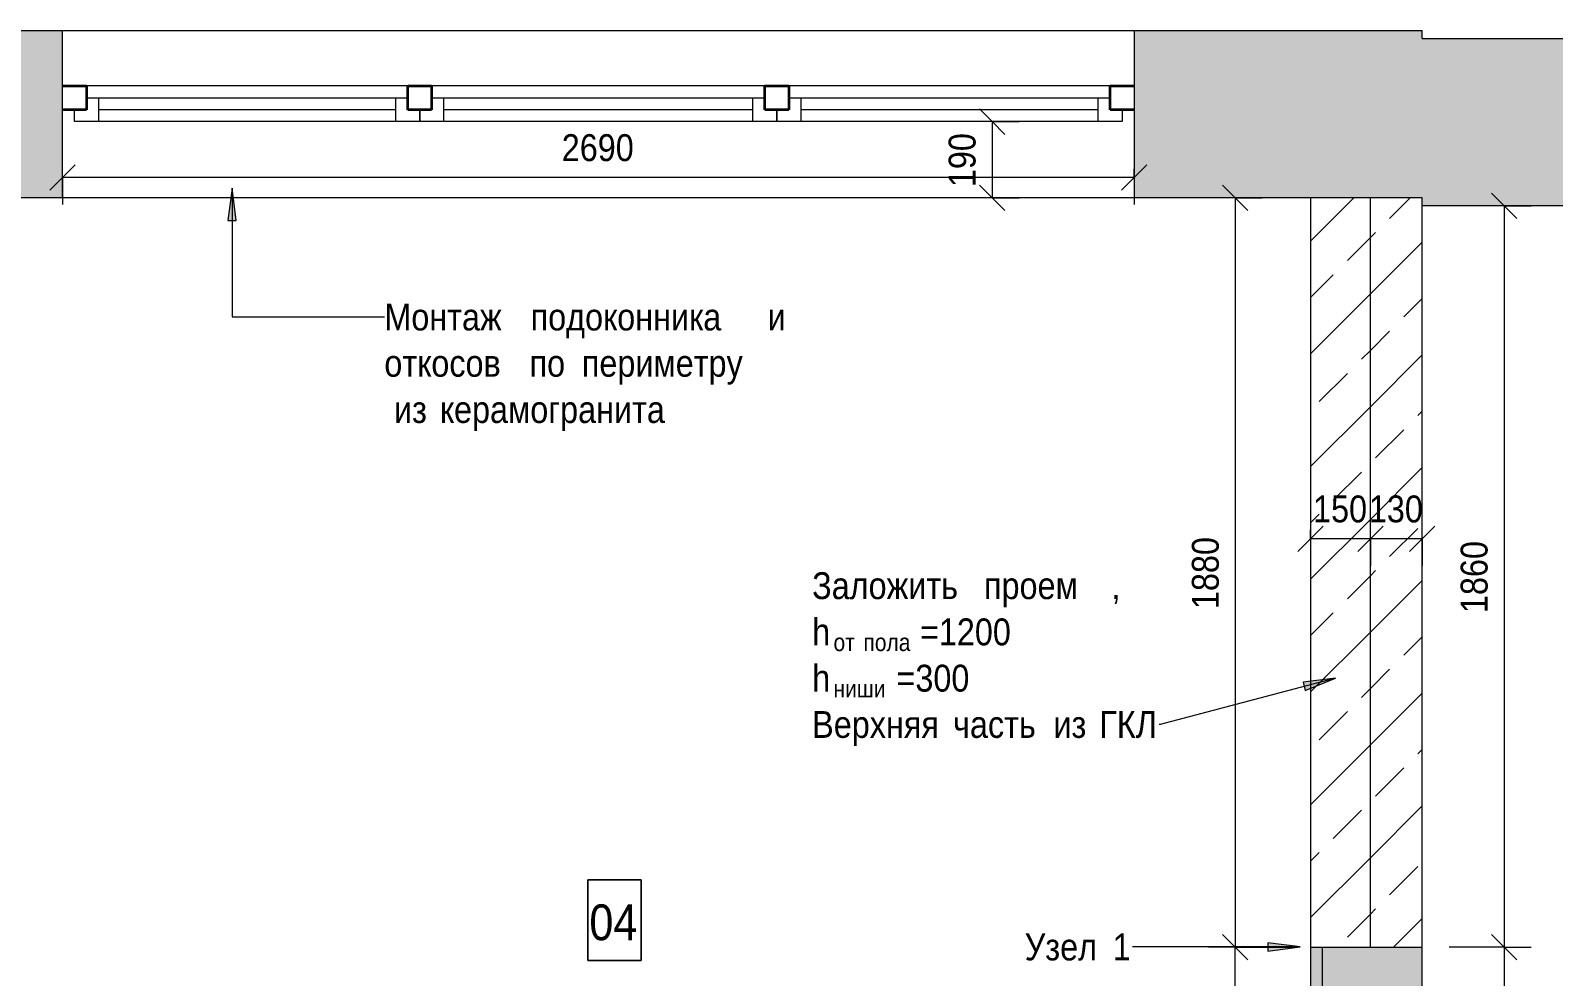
# Model space of a CAD drawing. Header units: millimetres. Extents: x 14838 to 30347, y -21720 to -9527.
# Drawn here: x 22999 to 26822, y -11901 to -9527 of the extents above; entities that cross this region are included whole.
import ezdxf

# ---------------------------------------------------------------- set-up
doc = ezdxf.new("R2010")
doc.units = ezdxf.units.MM
for name, color, linetype, lineweight in [('_ Окна', 7, 'Continuous', 35), ('Аннотация', 7, 'Continuous', 9), ('Марки помещений', 7, 'Continuous', 18), ('Окна', 7, 'Continuous', 20), ('Размеры', 7, 'Continuous', 9), ('Размеры-45', 7, 'Continuous', 9), ('Стены внутренние', 7, 'Continuous', 20), ('Узлы', 7, 'Continuous', 20)]:
    doc.layers.add(name, color=color, linetype=linetype, lineweight=lineweight)
doc.layers.add('Линии', color=94, linetype='Continuous', lineweight=9, true_color=0x00a600)
doc.styles.add('Century Gothic', font='GOTHIC.TTF', dxfattribs={"width": 0.9, "height": 67.5})
doc.styles.add('Century Gothic_1', font='GOTHIC.TTF', dxfattribs={"width": 0.9, "height": 43.869355})
doc.styles.add('Century Gothic_2', font='GOTHIC.TTF', dxfattribs={"width": 0.9, "height": 90})
doc.dimstyles.new('GOT_1_5_округ_до_5', dxfattribs={"dimscale": 304.8, "dimtxt": 70.481358, "dimasz": 0.20876, "dimexe": 0.221457, "dimexo": 0.221457, "dimgap": 0.073819, "dimtad": 1, "dimdec": 0, "dimrnd": 5, "dimdsep": 46, "dimtxsty": 'Century Gothic', "dimblk1": 'OBLIQUE', "dimblk2": 'OBLIQUE', "dimsah": 1, "dimcen": 0.09, "dimazin": 0, "dimtfac": 1, "dimtdec": 4, "dimtix": 1, "dimtmove": 0, "dimatfit": 3, "dimfxl": 1, "dimtvp": 1, "dimtolj": 1, "dimtzin": 0, "dimarcsym": 2})
pattern_1 = [(45, (41756.08, 13126.54), (-141.439, 141.439), []), (45, (41897.52, 13126.54), (-141.439, 141.439), [100.012, -50.006])]

# ---------------------------------------------------------------- blocks, each defined once
blk = doc.blocks.new('w3 - w3 2-6168632-05_План монтажа')
at = {"layer": '_ Окна', "lineweight": 9}
for p, q in [((-1100, 18.8), (-1040, 18.8)), ((-1100, -11.2), (-1100, 18.8)), ((-1040, 18.8), (-1040, -41.2)), ((-293.7, 18.8), (-233.7, 18.8)), ((-293.7, -41.2), (-293.7, 18.8)), ((-233.7, 18.8), (-233.7, -11.2)), ((-233.7, 18.8), (-173.7, 18.8)), ((-233.7, -11.2), (-233.7, 18.8)), ((-173.7, 18.8), (-173.7, -41.2)), ((602.7, 18.8), (662.7, 18.8)), ((602.7, -41.2), (602.7, 18.8)), ((662.7, 18.8), (722.7, 18.8)), ((662.7, -11.2), (662.7, 18.8)), ((662.7, 18.8), (662.7, -11.2)), ((722.7, 18.8), (722.7, -41.2)), ((1469, 18.8), (1529, 18.8)), ((1469, -41.2), (1469, 18.8)), ((1529, 18.8), (1529, -11.2)), ((-1070, -11.2), (-1100, -11.2)), ((-1070, -41.2), (-1070, -11.2)), ((-263.7, -11.2), (-263.7, -41.2)), ((-233.7, -11.2), (-263.7, -11.2)), ((-203.7, -11.2), (-233.7, -11.2)), ((-203.7, -41.2), (-203.7, -11.2)), ((632.7, -11.2), (632.7, -41.2)), ((662.7, -11.2), (632.7, -11.2)), ((692.7, -11.2), (662.7, -11.2)), ((692.7, -41.2), (692.7, -11.2)), ((1499, -11.2), (1499, -41.2)), ((1529, -11.2), (1499, -11.2)), ((-1040, -41.2), (-1070, -41.2)), ((-263.7, -41.2), (-293.7, -41.2)), ((-173.7, -41.2), (-203.7, -41.2)), ((632.7, -41.2), (602.7, -41.2)), ((722.7, -41.2), (692.7, -41.2)), ((1499, -41.2), (1469, -41.2))]:
    blk.add_line(p, q, dxfattribs=at)
at = {"layer": '_ Окна'}
for p, q in [((-1130, -11.2), (-1070, -11.2)), ((-1070, -11.2), (-1070, -71.2)), ((-263.7, -11.2), (-203.7, -11.2)), ((-263.7, -71.2), (-263.7, -11.2)), ((-203.7, -11.2), (-203.7, -71.2)), ((632.7, -11.2), (692.7, -11.2)), ((632.7, -71.2), (632.7, -11.2)), ((692.7, -11.2), (692.7, -71.2)), ((1499, -71.2), (1499, -11.2)), ((1499, -11.2), (1559, -11.2)), ((-1070, -71.2), (-1130, -71.2)), ((-203.7, -71.2), (-263.7, -71.2)), ((692.7, -71.2), (632.7, -71.2)), ((1559, -71.2), (1499, -71.2))]:
    blk.add_line(p, q, dxfattribs=at)
at = {"layer": 'Окна', "lineweight": 9}
for p, q in [((-1040, 18.8), (-293.7, 18.8)), ((-173.7, 18.8), (602.7, 18.8)), ((722.7, 18.8), (1469, 18.8)), ((-293.7, -41.2), (-1040, -41.2)), ((602.7, -41.2), (-173.7, -41.2)), ((1469, -41.2), (722.7, -41.2))]:
    blk.add_line(p, q, dxfattribs=at)
at = {"layer": 'Окна'}
for p, q in [((-1040, -11.2), (-293.7, -11.2)), ((-173.7, -11.2), (602.7, -11.2)), ((722.7, -11.2), (1469, -11.2)), ((-1070, -71.2), (-263.7, -71.2)), ((-203.7, -71.2), (632.7, -71.2)), ((692.7, -71.2), (1499, -71.2))]:
    blk.add_line(p, q, dxfattribs=at)
blk = doc.blocks.new('DIMBLOCK26-05_План монтажа')
at = {"layer": 'Размеры-45', "lineweight": 18}
for p, q in [((23079.8, -9896.4), (23048, -9928.2)), ((23079.8, -9896.4), (23111.6, -9864.6)), ((25768.8, -9896.4), (25737, -9928.2)), ((25768.8, -9896.4), (25800.6, -9864.6))]:
    blk.add_line(p, q, dxfattribs=at)
at = {"layer": 'Размеры-45'}
for p, q in [((23079.8, -9896.4), (23079.8, -9873.9)), ((25768.8, -9896.4), (23079.8, -9896.4)), ((23079.8, -9896.4), (23079.8, -9963.9)), ((25768.8, -9896.4), (25768.8, -9873.9)), ((25768.8, -9896.4), (25768.8, -9963.9))]:
    blk.add_line(p, q, dxfattribs=at)
at = {"layer": 'Размеры-45', "color": 0, "insert": (24332.6, -9787.4), "char_height": 67.5, "width": 220.17, "attachment_point": 1, "line_spacing_factor": 0.984502, "style": 'Century Gothic'}
blk.add_mtext('2690', dxfattribs=at)
blk = doc.blocks.new('_Oblique')
at = {"color": 0, "linetype": 'ByBlock', "lineweight": -2}
blk.add_line((-0.5, -0.5), (0.5, 0.5), dxfattribs=at)
blk = doc.blocks.new('DIMBLOCK27-05_План монтажа')
at = {"layer": 'Размеры-45', "lineweight": 18}
for p, q in [((25412.6, -9755.9), (25380.8, -9724.1)), ((25412.6, -9755.9), (25444.4, -9787.8)), ((25412.6, -9947.1), (25380.8, -9915.3)), ((25412.6, -9947.1), (25444.4, -9979))]:
    blk.add_line(p, q, dxfattribs=at)
at = {"layer": 'Размеры-45'}
for p, q in [((25412.6, -9755.9), (25390.1, -9755.9)), ((25412.6, -9755.9), (25412.6, -9947.1)), ((25412.6, -9755.9), (25480.1, -9755.9)), ((25412.6, -9947.1), (25390.1, -9947.1)), ((25412.6, -9947.1), (25480.1, -9947.1))]:
    blk.add_line(p, q, dxfattribs=at)
at = {"layer": 'Размеры-45', "color": 0, "insert": (25303.6, -9920.3), "char_height": 67.5, "width": 165.128, "attachment_point": 1, "rotation": 90, "line_spacing_factor": 0.984502, "style": 'Century Gothic'}
blk.add_mtext('190', dxfattribs=at)
blk = doc.blocks.new('Марка_Помещение_Номер - Номер-4743664-05_План монтажа')
at = {"layer": 'Марки помещений'}
for p, q in [((-1.477, 2.76), (-1.477, 7.259)), ((-1.477, 7.259), (1.49, 7.259)), ((1.49, 7.259), (-1.477, 7.259)), ((-1.477, 7.259), (-1.477, 2.76)), ((1.49, 7.259), (1.49, 2.76)), ((1.49, 2.76), (1.49, 7.259)), ((1.49, 2.76), (-1.477, 2.76)), ((-1.477, 2.76), (1.49, 2.76))]:
    blk.add_line(p, q, dxfattribs=at)
blk = doc.blocks.new('DIMBLOCK33-05_План монтажа')
at = {"layer": 'Размеры-45', "lineweight": 18}
for p, q in [((26022.9, -9947.1), (25991.1, -9915.3)), ((26022.9, -9947.1), (26054.7, -9979)), ((26022.9, -11827.1), (25991.1, -11795.3)), ((26022.9, -11827.1), (26054.7, -11859))]:
    blk.add_line(p, q, dxfattribs=at)
at = {"layer": 'Размеры-45'}
for p, q in [((26022.9, -9947.1), (26000.4, -9947.1)), ((26022.9, -9947.1), (26022.9, -11827.1)), ((26022.9, -9947.1), (26090.4, -9947.1)), ((26022.9, -11827.1), (25955.4, -11827.1)), ((26022.9, -11827.1), (26144.3, -11827.1))]:
    blk.add_line(p, q, dxfattribs=at)
at = {"layer": 'Размеры-45', "color": 0, "insert": (25913.9, -10978.9), "char_height": 67.5, "width": 220.17, "attachment_point": 1, "rotation": 90, "line_spacing_factor": 0.984502, "style": 'Century Gothic'}
blk.add_mtext('1880', dxfattribs=at)
blk = doc.blocks.new('DIMBLOCK34-05_План монтажа')
at = {"layer": 'Размеры-45', "lineweight": 18}
for p, q in [((26211.8, -10802.9), (26243.6, -10771.1)), ((26361.8, -10802.9), (26393.6, -10771.1)), ((26211.8, -10802.9), (26180, -10834.7)), ((26361.8, -10802.9), (26330, -10834.7))]:
    blk.add_line(p, q, dxfattribs=at)
at = {"layer": 'Размеры-45'}
for p, q in [((26211.8, -10802.9), (26211.8, -10780.4)), ((26361.8, -10802.9), (26211.8, -10802.9)), ((26211.8, -10802.9), (26211.8, -10870.4)), ((26361.8, -10802.9), (26361.8, -10780.4)), ((26361.8, -10802.9), (26361.8, -10870.4))]:
    blk.add_line(p, q, dxfattribs=at)
at = {"layer": 'Размеры-45', "color": 0, "insert": (26218, -10693.9), "char_height": 67.5, "width": 165.128, "attachment_point": 1, "line_spacing_factor": 0.984502, "style": 'Century Gothic'}
blk.add_mtext('150', dxfattribs=at)
blk = doc.blocks.new('DIMBLOCK49-05_План монтажа')
at = {"layer": 'Размеры-45', "lineweight": 18}
for p, q in [((26361.8, -10802.9), (26393.6, -10771.1)), ((26491.8, -10802.9), (26523.6, -10771.1)), ((26361.8, -10802.9), (26330, -10834.7)), ((26491.8, -10802.9), (26460, -10834.7))]:
    blk.add_line(p, q, dxfattribs=at)
at = {"layer": 'Размеры-45'}
for p, q in [((26361.8, -10802.9), (26361.8, -10780.4)), ((26491.8, -10802.9), (26361.8, -10802.9)), ((26361.8, -10802.9), (26361.8, -10870.4)), ((26491.8, -10802.9), (26491.8, -10780.4)), ((26491.8, -10802.9), (26491.8, -10870.4))]:
    blk.add_line(p, q, dxfattribs=at)
at = {"layer": 'Размеры-45', "color": 0, "insert": (26358, -10693.9), "char_height": 67.5, "width": 165.128, "attachment_point": 1, "line_spacing_factor": 0.984502, "style": 'Century Gothic'}
blk.add_mtext('130', dxfattribs=at)
blk = doc.blocks.new('DIMBLOCK59-05_План монтажа')
at = {"layer": 'Размеры-45', "lineweight": 18}
for p, q in [((26022.9, -11827.1), (25991.1, -11795.3)), ((26022.9, -11827.1), (26054.7, -11859)), ((26022.9, -12902.1), (25991.1, -12870.3)), ((26022.9, -12902.1), (26054.7, -12934))]:
    blk.add_line(p, q, dxfattribs=at)
at = {"layer": 'Размеры-45'}
for p, q in [((26022.9, -11827.1), (25955.4, -11827.1)), ((26022.9, -12902.1), (26022.9, -11827.1)), ((26022.9, -11827.1), (26174.3, -11827.1)), ((26022.9, -12902.1), (25955.4, -12902.1)), ((26022.9, -12902.1), (26045.4, -12902.1))]:
    blk.add_line(p, q, dxfattribs=at)
at = {"layer": 'Размеры-45', "color": 0, "insert": (25913.9, -12456.4), "char_height": 67.5, "width": 220.17, "attachment_point": 1, "rotation": 90, "line_spacing_factor": 0.984502, "style": 'Century Gothic'}
blk.add_mtext('1075', dxfattribs=at)
blk = doc.blocks.new('DIMBLOCK82-05_План монтажа')
at = {"layer": 'Размеры-45', "lineweight": 18}
for p, q in [((26697.6, -9967.1), (26665.7, -9935.3)), ((26697.6, -9967.1), (26729.4, -9999)), ((26697.6, -11827.1), (26665.7, -11795.3)), ((26697.6, -11827.1), (26729.4, -11859))]:
    blk.add_line(p, q, dxfattribs=at)
at = {"layer": 'Размеры-45'}
for p, q in [((26697.6, -9967.1), (26675, -9967.1)), ((26697.6, -9967.1), (26697.6, -11827.1)), ((26697.6, -9967.1), (26765.1, -9967.1)), ((26697.6, -11827.1), (26559.3, -11827.1)), ((26697.6, -11827.1), (26765.1, -11827.1))]:
    blk.add_line(p, q, dxfattribs=at)
at = {"layer": 'Размеры-45', "color": 0, "insert": (26588.5, -10988.9), "char_height": 67.5, "width": 220.17, "attachment_point": 1, "rotation": 90, "line_spacing_factor": 0.984502, "style": 'Century Gothic'}
blk.add_mtext('1860', dxfattribs=at)
blk = doc.blocks.new('DIMBLOCK83-05_План монтажа')
at = {"layer": 'Размеры-45', "lineweight": 18}
for p, q in [((26697.6, -11827.1), (26665.7, -11795.3)), ((26697.6, -11827.1), (26729.4, -11859)), ((26697.6, -13042.1), (26665.7, -13010.3)), ((26697.6, -13042.1), (26729.4, -13074))]:
    blk.add_line(p, q, dxfattribs=at)
at = {"layer": 'Размеры-45'}
for p, q in [((26697.6, -11827.1), (26559.3, -11827.1)), ((26697.6, -11827.1), (26697.6, -13042.1)), ((26697.6, -11827.1), (26765.1, -11827.1)), ((26697.6, -13042.1), (26559.3, -13042.1)), ((26697.6, -13042.1), (26765.1, -13042.1))]:
    blk.add_line(p, q, dxfattribs=at)
at = {"layer": 'Размеры-45', "color": 0, "insert": (26588.5, -12526.4), "char_height": 67.5, "width": 220.17, "attachment_point": 1, "rotation": 90, "line_spacing_factor": 0.984502, "style": 'Century Gothic'}
blk.add_mtext('1215', dxfattribs=at)

msp = doc.modelspace()

# ---------------------------------------------------------------- hatches: boundary and pattern name
at = {"layer": 'Аннотация'}
for points in [[(23505.2, -9923.1), (23494.5, -10004.1), (23515.9, -10004.1)], [(26274, -11152.3), (26193, -11162.6), (26198.4, -11183.3)], [(26185.9, -11826.6), (26104.9, -11816), (26104.9, -11837.3)]]:
    msp.add_hatch(color=256, dxfattribs=at).paths.add_polyline_path(points)
at = {"layer": 'Стены внутренние', "true_color": 0xcacaca}
h = msp.add_hatch(color=9, dxfattribs=at)
h.paths.add_polyline_path([(26361.8, -9947.1), (26491.8, -9947.1), (26491.8, -9527.1), (25768.8, -9527.1), (25768.8, -9947.1), (26211.8, -9947.1)])
h.paths.add_polyline_path([(23079.8, -9947.1), (23079.8, -9527.1), (21825.6, -9527.1), (21825.6, -9947.1), (22428.8, -9947.1)])
h.paths.add_polyline_path([(19565.6, -9947.1), (19565.6, -9527.1), (18411.8, -9527.1), (18411.8, -9947.1)])
h = msp.add_hatch(color=9, dxfattribs=at)
h.paths.add_polyline_path([(30101.8, -9967.1), (30101.8, -9547.1), (29645.8, -9547.1), (29645.8, -9967.1)])
h.paths.add_polyline_path([(26939.8, -9967.1), (26939.8, -9547.1), (26491.8, -9547.1), (26491.8, -9967.1), (26546.7, -9967.1)])
msp.add_hatch(color=9, dxfattribs=at).paths.add_polyline_path([(26241.8, -13042.1), (26491.8, -13042.1), (26491.8, -11827.1), (26241.8, -11827.1), (26241.8, -12902.1)])
at = {"layer": 'Узлы', "lineweight": 9, "true_color": 0x808080}
h = msp.add_hatch(dxfattribs=at)
h.set_pattern_fill('FP_2', color=8, style=0, pattern_type=2)
h.set_pattern_definition(pattern_1)
h.paths.add_polyline_path([(26211.8, -11827.1), (26361.8, -11827.1), (26361.8, -9947.1), (26211.8, -9947.1)])
h = msp.add_hatch(dxfattribs=at)
h.set_pattern_fill('FP_2', color=8, style=0, pattern_type=2)
h.set_pattern_definition(pattern_1)
h.paths.add_polyline_path([(26361.8, -11827.1), (26491.8, -11827.1), (26491.8, -9947.1), (26361.8, -9947.1)])
at = {"layer": 'Узлы', "true_color": 0xd27b7b}
msp.add_hatch(color=23, dxfattribs=at).paths.add_polyline_path([(26211.8, -12902.1), (26241.8, -12902.1), (26241.8, -11827.1), (26211.8, -11827.1), (26211.8, -12035.2)])

# ---------------------------------------------------------------- linework, layer by layer
at = {"layer": 'Аннотация'}
for p, q in [((23505.2, -9923.1), (23494.5, -10004.1)), ((23515.9, -10004.1), (23505.2, -9923.1)), ((23505.2, -9923.1), (23505.2, -10246)), ((23494.5, -10004.1), (23515.9, -10004.1)), ((23505.2, -10246), (23887.4, -10246)), ((26274, -11152.3), (25834.1, -11268.4)), ((26274, -11152.3), (26193, -11162.6)), ((26198.4, -11183.3), (26274, -11152.3)), ((26193, -11162.6), (26198.4, -11183.3)), ((25834.1, -11268.4), (25831.6, -11268.4)), ((25767.8, -11826.6), (25765, -11826.6)), ((26185.9, -11826.6), (25767.8, -11826.6)), ((26185.9, -11826.6), (26104.9, -11816)), ((26104.9, -11816), (26104.9, -11837.3)), ((26104.9, -11837.3), (26185.9, -11826.6))]:
    msp.add_line(p, q, dxfattribs=at)
at = {"layer": 'Линии', "color": 7, "lineweight": 20}
for p, q in [((26361.8, -9947.1), (26211.8, -9947.1)), ((26211.8, -9947.1), (26211.8, -11827.1)), ((26361.8, -9947.1), (26211.8, -9947.1)), ((26211.8, -9947.1), (26211.8, -11827.1)), ((26491.8, -9947.1), (26361.8, -9947.1)), ((26361.8, -11827.1), (26361.8, -9947.1)), ((26361.8, -11827.1), (26361.8, -9947.1)), ((26491.8, -11827.1), (26491.8, -9947.1)), ((26211.8, -11827.1), (26211.8, -12902.1)), ((26211.8, -11827.1), (26361.8, -11827.1)), ((26211.8, -11827.1), (26361.8, -11827.1)), ((26241.8, -12902.1), (26241.8, -11827.1)), ((26361.8, -11827.1), (26491.8, -11827.1))]:
    msp.add_line(p, q, dxfattribs=at)
at = {"layer": 'Стены внутренние'}
for p, q in [((18411.8, -9527.1), (26491.8, -9527.1)), ((23079.8, -9947.1), (23079.8, -9527.1)), ((25768.8, -9527.1), (25768.8, -9947.1)), ((26491.8, -9547.1), (26491.8, -9527.1)), ((26491.8, -9547.1), (30346.8, -9547.1)), ((26211.8, -9947.1), (22428.8, -9947.1)), ((30101.8, -9967.1), (26491.8, -9967.1)), ((26491.8, -13042.1), (26491.8, -11827.1))]:
    msp.add_line(p, q, dxfattribs=at)

# ---------------------------------------------------------------- block references
at = {"layer": 'Марки помещений', "xscale": 44.99999999999998, "yscale": 44.99999999999998, "zscale": 44.99999999999998}
msp.add_blockref('Марка_Помещение_Номер - Номер-4743664-05_План монтажа', (24464.7, -11984.6), dxfattribs=at)
at = {"layer": 'Окна', "rotation": 180}
msp.add_blockref('w3 - w3 2-6168632-05_План монтажа', (24638.8, -9737.1), dxfattribs=at)

# ---------------------------------------------------------------- texts
at = {"layer": 'Аннотация', "attachment_point": 1}
for s, insert, char_height, width, style in [('Монтаж', (23887.4, -10212.3), 67.5, 415.595, 'Century Gothic'), ('\\fCentury Gothic|b0|i0|c204|p34|;\\W.9; ', (24230.3, -10212.3), 67.5, 29.222, 'Century Gothic'), ('подоконника', (24254.5, -10212.3), 67.5, 691.576, 'Century Gothic'), ('\\fCentury Gothic|b0|i0|c204|p34|;\\W.9; ', (24825.1, -10212.3), 67.5, 29.222, 'Century Gothic'), ('\\fCentury Gothic|b0|i0|c204|p34|;\\W.9;и', (24849.2, -10212.3), 67.5, 64.937, 'Century Gothic'), ('откосов', (23887.4, -10328.4), 67.5, 412.348, 'Century Gothic'), ('\\fCentury Gothic|b0|i0|c204|p34|;\\W.9; ', (24227.7, -10328.4), 67.5, 29.222, 'Century Gothic'), ('по', (24251.8, -10328.4), 67.5, 129.873, 'Century Gothic'), ('\\fCentury Gothic|b0|i0|c204|p34|;\\W.9; ', (24358.9, -10328.4), 67.5, 29.222, 'Century Gothic'), ('периметру', (24383, -10328.4), 67.5, 590.924, 'Century Gothic'), ('\\fCentury Gothic|b0|i0|c204|p34|;\\W.9; ', (23887.4, -10444.5), 67.5, 29.222, 'Century Gothic'), ('из', (23911.6, -10444.5), 67.5, 110.392, 'Century Gothic'), ('\\fCentury Gothic|b0|i0|c204|p34|;\\W.9; ', (24002.6, -10444.5), 67.5, 29.222, 'Century Gothic'), ('керамогранита', (24026.7, -10444.5), 67.5, 840.93, 'Century Gothic'), ('\\fCentury Gothic|b0|i0|c204|p34|;\\W.9; ', (24720.6, -10444.5), 67.5, 29.222, 'Century Gothic'), ('Заложить', (24961, -10886.4), 67.5, 493.519, 'Century Gothic'), ('\\fCentury Gothic|b0|i0|c204|p34|;\\W.9; ', (25368.2, -10886.4), 67.5, 29.222, 'Century Gothic'), ('проем', (25392.3, -10886.4), 67.5, 360.399, 'Century Gothic'), (' ,', (25689.6, -10886.4), 67.5, 58.443, 'Century Gothic'), ('\\fCentury Gothic|b0|i0|c204|p34|;\\W.9;h', (24961, -11002.4), 67.5, 64.937, 'Century Gothic'), ('=1200', (25231.5, -11002.4), 67.5, 295.462, 'Century Gothic'), ('\\fCentury Gothic|b0|i0|c204|p34|;\\W.9; ', (25073.5, -11040.4), 43.869, 19.481, 'Century Gothic_1'), ('от', (25014.5, -11040.4), 43.87, 71.43, 'Century Gothic_1'), ('пола', (25089.6, -11040.4), 43.87, 172.082, 'Century Gothic_1'), ('\\fCentury Gothic|b0|i0|c204|p34|;\\W.9;h', (24961, -11118.5), 67.5, 64.937, 'Century Gothic'), ('=300', (25172.6, -11118.5), 67.5, 237.019, 'Century Gothic'), ('ниши', (25014.5, -11156.5), 43.87, 191.563, 'Century Gothic_1'), ('Верхняя', (24961, -11234.6), 67.5, 399.361, 'Century Gothic'), ('\\fCentury Gothic|b0|i0|c204|p34|;\\W.9; ', (25290.5, -11234.6), 67.5, 29.222, 'Century Gothic'), ('\\fCentury Gothic|b0|i0|c204|p34|;\\W.9; ', (25542.3, -11234.6), 67.5, 29.222, 'Century Gothic'), ('\\fCentury Gothic|b0|i0|c204|p34|;\\W.9; ', (25657.5, -11234.6), 67.5, 29.222, 'Century Gothic'), ('ГКЛ', (25681.6, -11234.6), 67.5, 181.823, 'Century Gothic'), ('часть', (25314.6, -11234.6), 67.5, 275.981, 'Century Gothic'), ('из', (25566.4, -11234.6), 67.5, 110.392, 'Century Gothic'), ('Узел', (25494.4, -11792.9), 67.5, 240.266, 'Century Gothic'), (' 1', (25692.7, -11792.9), 67.5, 87.665, 'Century Gothic')]:
    msp.add_mtext(s, dxfattribs=dict(at, insert=insert, char_height=char_height, width=width, style=style))
at = {"layer": 'Марки помещений', "lineweight": 9, "insert": (24401.9, -11719.8), "char_height": 90, "width": 155.848, "attachment_point": 1, "style": 'Century Gothic_2'}
msp.add_mtext('04', dxfattribs=at)

# ---------------------------------------------------------------- dimensions: what is measured, and where the dimension line sits
at = {"layer": 'Размеры'}
for base, p1, p2, angle, override, picture, middle in [((25412.6, -9947.1), (25457.6, -9755.9), (25457.6, -9947.1), 90, {"dimpost": '<>', "dimfxl": 191.203366}, 'DIMBLOCK27-05_План монтажа', (25354.7, -9851.5)), ((23079.8, -9896.4), (25768.8, -9941.4), (23079.8, -9941.4), 0, {"dimpost": '<>', "dimfxl": 2689}, 'DIMBLOCK26-05_План монтажа', (24424.3, -9838.5)), ((26022.9, -11827.1), (26067.9, -9947.1), (26211.8, -11827.1), 90, {"dimpost": '<>', "dimfxl": 1885.50131}, 'DIMBLOCK33-05_План монтажа', (25964.9, -10887.1)), ((26697.6, -11827.1), (26742.5, -9967.1), (26491.8, -11827.1), 90, {"dimpost": '<>', "dimfxl": 1876.823568}, 'DIMBLOCK82-05_План монтажа', (26639.6, -10897.1)), ((26022.9, -11827.1), (25977.9, -12902.1), (26241.8, -11827.1), 90, {"dimpost": '<>', "dimfxl": 1106.921708}, 'DIMBLOCK59-05_План монтажа', (25964.9, -12364.6)), ((26697.6, -13042.1), (26491.8, -11827.1), (26491.8, -13042.1), 90, {"dimpost": '<>', "dimfxl": 1215}, 'DIMBLOCK83-05_План монтажа', (26639.6, -12434.6))]:
    dim = msp.add_linear_dim(base=base, p1=p1, p2=p2, angle=angle, dimstyle='GOT_1_5_округ_до_5', override=override, dxfattribs=at)
    dim.commit()
    dim.dimension.update_dxf_attribs({"geometry": picture, "text_midpoint": middle})
for base, p1, p2, override, picture, middle in [((26211.8, -10802.9), (26361.8, -10847.9), (26211.8, -10847.9), {"dimpost": '<>', "dimfxl": 150}, 'DIMBLOCK34-05_План монтажа', (26286.8, -10744.9)), ((26361.8, -10802.9), (26491.8, -10847.9), (26361.8, -10847.9), {"dimpost": '<>', "dimfxl": 130}, 'DIMBLOCK49-05_План монтажа', (26426.8, -10744.9))]:
    dim = msp.add_linear_dim(base=base, p1=p1, p2=p2, dimstyle='GOT_1_5_округ_до_5', override=override, dxfattribs=at)
    dim.commit()
    dim.dimension.update_dxf_attribs({"geometry": picture, "text_midpoint": middle})

doc.saveas('drawing.dxf')
